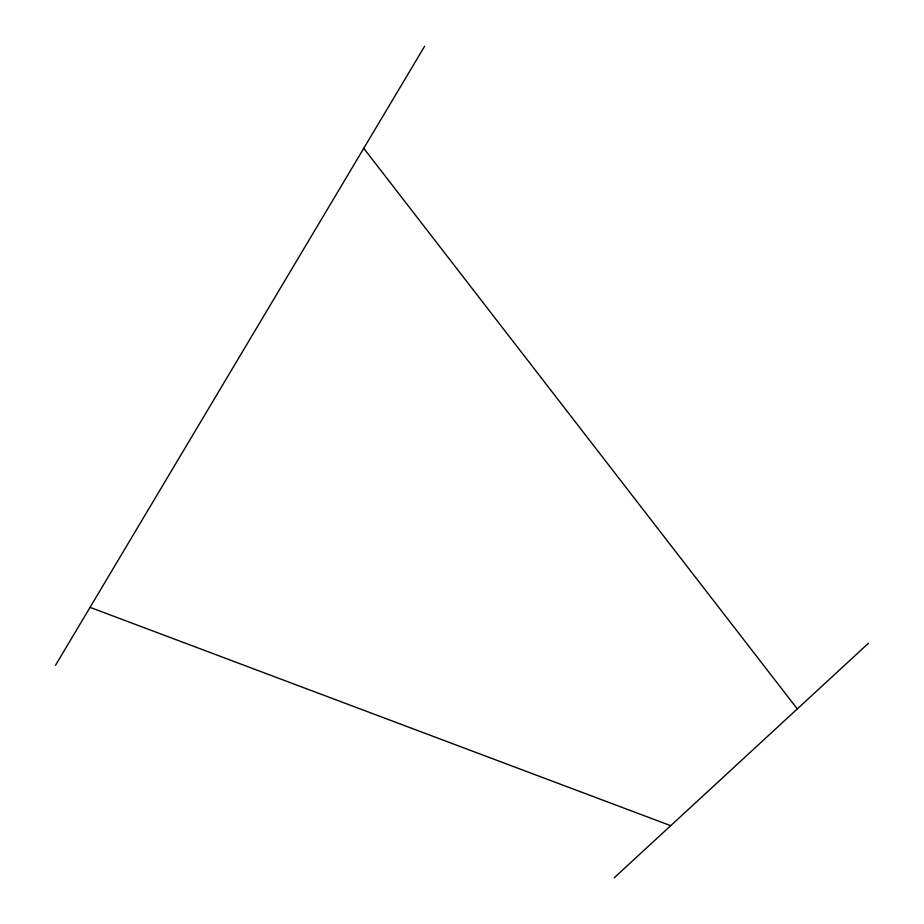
<?xml version="1.0" encoding="UTF-8"?>
<svg xmlns="http://www.w3.org/2000/svg" width="924" height="924" viewBox="0 0 924 924"><rect width="100%" height="100%" fill="white"/><g stroke="black" fill="none" stroke-linecap="round" stroke-linejoin="round"><path stroke-width="1.39" d="M55.486 665.326L424.647 46.2M614.206 877.8L868.514 643.231M90.055 607.357L670.709 825.686M363.756 148.325L797.296 708.916"/></g></svg>
